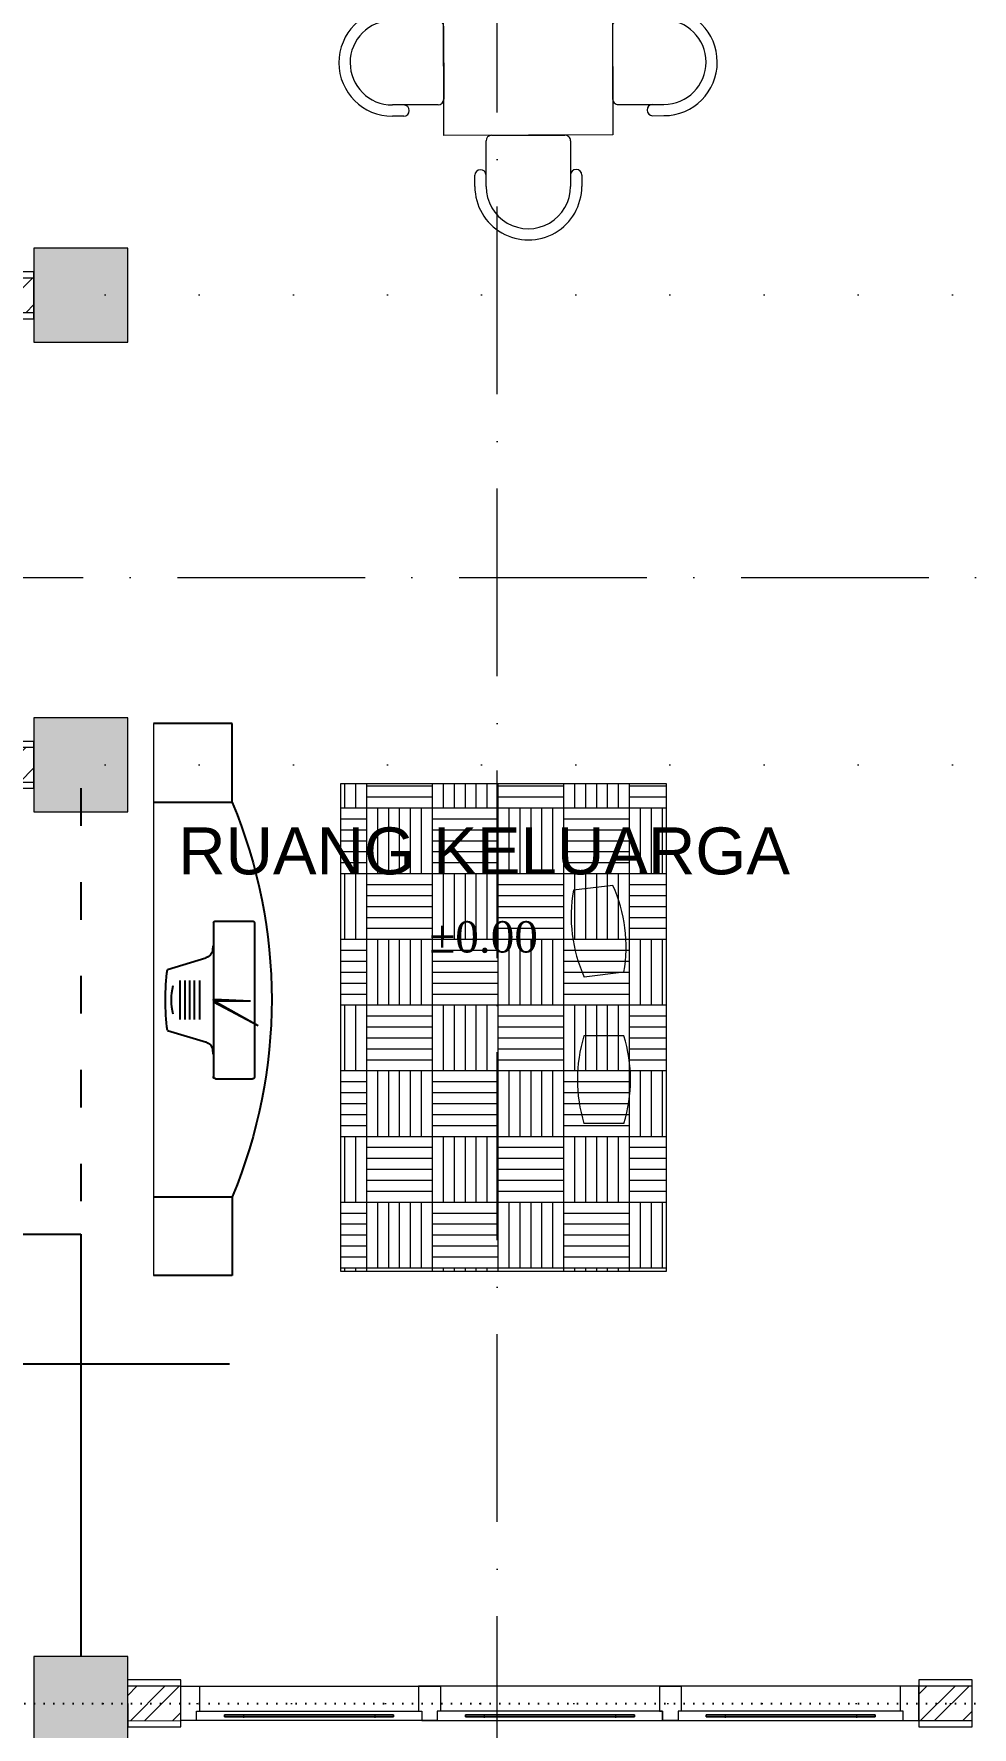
# Model space of a CAD drawing. Header units: millimetres. Extents: x -12161372 to 46643, y -9506984 to 15358.
# Drawn here: x 12594 to 12894, y 5583 to 6124 of the extents above; entities that cross this region are included whole.
import ezdxf

# ---------------------------------------------------------------- set-up
doc = ezdxf.new("R2010")
doc.units = ezdxf.units.MM
for name, pattern in [('ACAD_ISO03W100', [30, 12, -18]), ('ACAD_ISO07W100', [3, 0, -3]), ('ACAD_ISO10W100', [18, 12, -3, 0, -3])]:
    doc.linetypes.add(name, pattern=pattern)
for name, color, linetype, lineweight in [('arsiran', 202, 'Continuous', 0), ('dinding', 110, 'Continuous', 9), ('furniture', 7, 'Continuous', 5), ('garis potongan', 3, 'ACAD_ISO10W100', 18), ('jendela', 7, 'Continuous', 15), ('kolom', 150, 'Continuous', 13), ('teks', 255, 'Continuous', 5)]:
    doc.layers.add(name, color=color, linetype=linetype, lineweight=lineweight)
for name, color, linetype in [('lantai', 9, 'Continuous'), ('RENCANA ATAP', 7, 'Continuous'), ('THIET-BI', 21, 'Continuous')]:
    doc.layers.add(name, color=color, linetype=linetype)
doc.styles.get("Standard").update_dxf_attribs({"font": 'arial.ttf'})
doc.styles.add('teks3', font='times.ttf', dxfattribs={"height": 25})

# ---------------------------------------------------------------- blocks, each defined once
blk = doc.blocks.new('*U68')
at = {"layer": 'arsiran'}
h = blk.add_hatch(dxfattribs=at)
h.set_pattern_fill('ANSI32', color=256)
h.set_pattern_definition([(45, (-2442.189, -4513.269), (-6.735192, 6.735192), []), (45, (-2437.699, -4513.269), (-6.735192, 6.735192), [])])
h.paths.add_polyline_path([(0, 5.5), (0, -5.5), (102.49, -5.5), (102.49, 5.5)])
blk.add_lwpolyline([(0, -5.5), (102.49, -5.5), (102.49, 5.5), (0, 5.5)], close=True, dxfattribs=at)
at = {"layer": 'dinding'}
blk.add_lwpolyline([(0, -7.5), (102.49, -7.5), (102.49, 7.5), (0, 7.5)], close=True, dxfattribs=at)
blk = doc.blocks.new('*U67')
at = {"layer": 'arsiran'}
h = blk.add_hatch(dxfattribs=at)
h.set_pattern_fill('ANSI32', color=256, angle=0.0417)
h.set_pattern_definition([(45.04173, (-2438.656, -4515.046), (-6.740095, 6.730285), []), (45.04173, (-2434.166, -4515.042), (-6.740095, 6.730285), [])])
h.paths.add_polyline_path([(0, 5.5), (0, -5.5), (102.74, -5.43), (102.73, 5.57)])
blk.add_lwpolyline([(0, -5.5), (102.74, -5.43), (102.73, 5.57), (0, 5.5)], close=True, dxfattribs=at)
at = {"layer": 'dinding'}
blk.add_lwpolyline([(0.01, -7.5), (102.74, -7.43), (102.73, 7.57), (-0.01, 7.5)], close=True, dxfattribs=at)
blk = doc.blocks.new('*U41')
at = {"layer": 'arsiran'}
h = blk.add_hatch(dxfattribs=at)
h.set_pattern_fill('ANSI32', color=256, angle=0.0741)
h.set_pattern_definition([(45.07412, (-2521.851, -4516.535), (-6.743899, 6.726474), []), (45.07412, (-2517.361, -4516.529), (-6.743899, 6.726474), [])])
h.paths.add_polyline_path([(-0.01, 5.5), (0.01, -5.5), (17, -5.48), (16.98, 5.52)])
blk.add_lwpolyline([(0.01, -5.5), (17, -5.48), (16.98, 5.52), (-0.01, 5.5)], close=True, dxfattribs=at)
at = {"layer": 'dinding'}
blk.add_lwpolyline([(0.01, -7.5), (17, -7.48), (16.98, 7.52), (-0.01, 7.5)], close=True, dxfattribs=at)
blk = doc.blocks.new('*U37')
at = {"layer": 'arsiran'}
h = blk.add_hatch(dxfattribs=at)
h.set_pattern_fill('ANSI32', color=256)
h.set_pattern_definition([(45, (-2527.686, -4513.269), (-6.735192, 6.735192), []), (45, (-2523.196, -4513.269), (-6.735192, 6.735192), [])])
h.paths.add_polyline_path([(0, 5.5), (0, -5.5), (16.99, -5.5), (16.99, 5.5)])
blk.add_lwpolyline([(0, -5.5), (16.99, -5.5), (16.99, 5.5), (0, 5.5)], close=True, dxfattribs=at)
at = {"layer": 'dinding'}
blk.add_lwpolyline([(0, -7.5), (16.99, -7.5), (16.99, 7.5), (0, 7.5)], close=True, dxfattribs=at)
blk = doc.blocks.new('A$C5AA626B0')
for p, q in [((660.7, 1671.6), (660.7, 1731.6)), ((720.7, 1488.3), (720.7, 1731.6)), ((1170.7, 1731.6), (1170.7, 1488.3)), ((1230.7, 1731.6), (1230.7, 1671.6)), ((1385.9, 1731.6), (1385.9, 1671.6)), ((1445.9, 1731.6), (1445.9, 1488.3)), ((1895.9, 1488.3), (1895.9, 1731.6)), ((1955.9, 1671.6), (1955.9, 1731.6)), ((558.3, 1458.3), (2058.3, 1458.3)), ((558.3, 558.3), (558.3, 1458.3)), ((1475.9, 1458.3), (1865.9, 1458.3)), ((2058.3, 1458.3), (2058.3, 558.3)), ((285, 1293.3), (345, 1293.3)), ((2271.6, 1293.3), (2331.6, 1293.3)), ((285, 1233.3), (528.3, 1233.3)), ((558.3, 1203.3), (558.3, 813.3)), ((2058.3, 813.3), (2058.3, 1203.3)), ((2088.3, 1233.3), (2331.6, 1233.3)), ((528.3, 783.3), (285, 783.3)), ((345, 723.3), (285, 723.3)), ((2331.6, 783.3), (2088.3, 783.3)), ((2331.6, 723.3), (2271.6, 723.3)), ((2058.3, 558.3), (558.3, 558.3)), ((1475.9, 558.3), (1865.9, 558.3)), ((720.7, 528.3), (720.7, 285)), ((1170.7, 285), (1170.7, 528.3)), ((1445.9, 285), (1445.9, 528.3)), ((1895.9, 528.3), (1895.9, 285)), ((660.7, 345), (660.7, 285)), ((1230.7, 285), (1230.7, 345)), ((1385.9, 285), (1385.9, 345)), ((1955.9, 345), (1955.9, 285))]:
    blk.add_line(p, q)
for centre, radius, start, end in [((945.7, 1731.6), 285, 0, 180), ((1670.9, 1731.6), 285, 0, 180), ((945.7, 1731.6), 225, 0, 180), ((1670.9, 1731.6), 225, 0, 180), ((690.7, 1671.6), 30, 180, 0), ((1200.7, 1671.6), 30, 180, 0), ((1415.9, 1671.6), 30, 180, 0), ((1925.9, 1671.6), 30, 180, 0), ((750.7, 1488.3), 30, 180, 270), ((1140.7, 1488.3), 30, 270, 0), ((1475.9, 1488.3), 30, 180, 270), ((1865.9, 1488.3), 30, 270, 0), ((285, 1008.3), 285, 90, 270), ((345, 1263.3), 30, 270, 90), ((2271.6, 1263.3), 30, 90, 270), ((2331.6, 1008.3), 285, 270, 90), ((285, 1008.3), 225, 90, 270), ((528.3, 1203.3), 30, 0, 90), ((2088.3, 1203.3), 30, 90, 180), ((2331.6, 1008.3), 225, 270, 90), ((528.3, 813.3), 30, 270, 0), ((2088.3, 813.3), 30, 180, 270), ((345, 753.3), 30, 270, 90), ((2271.6, 753.3), 30, 90, 270), ((750.7, 528.3), 30, 90, 180), ((1140.7, 528.3), 30, 0, 90), ((1475.9, 528.3), 30, 90, 180), ((1865.9, 528.3), 30, 0, 90), ((690.7, 345), 30, 0, 180), ((1200.7, 345), 30, 0, 180), ((1415.9, 345), 30, 0, 180), ((1925.9, 345), 30, 0, 180), ((945.7, 285), 285, 180, 0), ((945.7, 285), 225, 180, 0), ((1670.9, 285), 285, 180, 0), ((1670.9, 285), 225, 180, 0)]:
    blk.add_arc(centre, radius, start, end)
blk = doc.blocks.new('TVI01')
at = {"linetype": 'Continuous'}
for p, q in [((-155.1, -10), (-213, -204.9)), ((155.1, -10), (214.2, -208.9))]:
    blk.add_line(p, q, dxfattribs=at)
for p, q in [((-97.7, -72.9), (99, -72.9)), ((-97.7, -97.9), (99, -97.9)), ((-97.7, -122.9), (99, -122.9)), ((-97.7, -146.1), (99, -146.1)), ((-400, -254.3), (-400, -441.4)), ((-391.8, -243.8), (391.8, -243.8)), ((-97.7, -172.9), (99, -172.9)), ((-3.8, -247.8), (4.2, -432.2)), ((4.2, -247.8), (10.5, -243.6)), ((4.2, -247.8), (130.6, -471.4)), ((4.2, -247.8), (4.2, -432.2)), ((10.5, -243.6), (130.6, -471.4)), ((400, -254.3), (400, -441.4)), ((-391.8, -451.9), (391.8, -451.9))]:
    blk.add_line(p, q)
for centre, radius, start, end in [((0, -1207.7), 1207.7, 82.62163, 97.37837), ((0, -325), 295, 75.74997, 104.25003), ((-390, -253.7), 10, 100.35421, 183.7314), ((-75.1, -1338.2), 1112.5, 99.19763, 100.35421), ((-260.9, -190.6), 50, 279.19763, 343.45736), ((260.9, -190.6), 50, 196.54264, 260.80237), ((75.1, -1338.2), 1112.5, 79.64579, 80.80237), ((390, -253.7), 10, 356.2686, 100.69826), ((-390, -442), 10, 176.2686, 259.64579), ((390, -442), 10, 280.35421, 3.7314)]:
    blk.add_arc(centre, radius, start, end, dxfattribs=at)
blk.add_arc((0.2, -247.8), 4, 0, 184.96916)
blk = doc.blocks.new('A$C4C711776')
at = {"layer": 'THIET-BI'}
for p, q in [((180, 2160), (180, 2520)), ((180, 2520), (540, 2520)), ((540, 2160), (180, 2160)), ((180, 360), (180, 0)), ((180, 360), (540, 360)), ((180, 0), (540, 0))]:
    blk.add_line(p, q, dxfattribs=at)
at = {"layer": 'THIET-BI', "extrusion": (0, 0, -1)}
blk.add_ellipse((2340, 1260), major_axis=(1654.6, 1654.6), ratio=1, start_param=3.5322, end_param=4.321782, dxfattribs=at)
at = {"layer": 'RENCANA ATAP', "extrusion": (0, 0, -1), "xscale": 0.9000000000014552, "yscale": 0.9000000000014552, "zscale": -0.9, "rotation": 90}
blk.add_blockref('TVI01', (-485.3, 1261.3), dxfattribs=at)

msp = doc.modelspace()

# ---------------------------------------------------------------- hatches: boundary and pattern name
at = {"layer": 'jendela'}
h = msp.add_hatch(color=256, dxfattribs=at)
h.dxf.hatch_style = 1
h.paths.add_polyline_path([(12709.171, 5585.998), (12709.171, 5586.598), (12655.171, 5586.598), (12655.171, 5585.998)])
h = msp.add_hatch(color=256, dxfattribs=at)
h.dxf.hatch_style = 1
h.paths.add_polyline_path([(12709.171, 5585.998), (12709.171, 5586.598), (12655.171, 5586.598), (12655.171, 5585.998)])
h = msp.add_hatch(color=256, dxfattribs=at)
h.dxf.hatch_style = 1
h.paths.add_polyline_path([(12655.178, 5585.993), (12655.178, 5586.593), (12709.178, 5586.593), (12709.178, 5585.993)])
h = msp.add_hatch(color=256, dxfattribs=at)
h.dxf.hatch_style = 1
h.paths.add_polyline_path([(12655.184, 5585.998), (12655.184, 5586.598), (12709.184, 5586.598), (12709.184, 5585.998)])
h = msp.add_hatch(color=256, dxfattribs=at)
h.dxf.hatch_style = 1
h.paths.add_polyline_path([(12655.184, 5585.998), (12655.184, 5586.598), (12709.184, 5586.598), (12709.184, 5585.998)])
h = msp.add_hatch(color=256, dxfattribs=at)
h.dxf.hatch_style = 1
h.paths.add_polyline_path([(12786.171, 5585.998), (12786.171, 5586.598), (12732.171, 5586.598), (12732.171, 5585.998)])
h = msp.add_hatch(color=256, dxfattribs=at)
h.dxf.hatch_style = 1
h.paths.add_polyline_path([(12786.171, 5585.998), (12786.171, 5586.598), (12732.171, 5586.598), (12732.171, 5585.998)])
h = msp.add_hatch(color=256, dxfattribs=at)
h.dxf.hatch_style = 1
h.paths.add_polyline_path([(12786.178, 5585.993), (12786.178, 5586.593), (12732.178, 5586.593), (12732.178, 5585.993)])
h = msp.add_hatch(color=256, dxfattribs=at)
h.dxf.hatch_style = 1
h.paths.add_polyline_path([(12732.184, 5585.998), (12732.184, 5586.598), (12786.184, 5586.598), (12786.184, 5585.998)])
h = msp.add_hatch(color=256, dxfattribs=at)
h.dxf.hatch_style = 1
h.paths.add_polyline_path([(12732.184, 5585.998), (12732.184, 5586.598), (12786.184, 5586.598), (12786.184, 5585.998)])
h = msp.add_hatch(color=256, dxfattribs=at)
h.dxf.hatch_style = 1
h.paths.add_polyline_path([(12863.171, 5585.998), (12863.171, 5586.598), (12809.171, 5586.598), (12809.171, 5585.998)])
h = msp.add_hatch(color=256, dxfattribs=at)
h.dxf.hatch_style = 1
h.paths.add_polyline_path([(12863.171, 5585.998), (12863.171, 5586.598), (12809.171, 5586.598), (12809.171, 5585.998)])
h = msp.add_hatch(color=256, dxfattribs=at)
h.dxf.hatch_style = 1
h.paths.add_polyline_path([(12863.178, 5585.993), (12863.178, 5586.593), (12809.178, 5586.593), (12809.178, 5585.993)])
h = msp.add_hatch(color=256, dxfattribs=at)
h.dxf.hatch_style = 1
h.paths.add_polyline_path([(12809.184, 5585.998), (12809.184, 5586.598), (12863.184, 5586.598), (12863.184, 5585.998)])
h = msp.add_hatch(color=256, dxfattribs=at)
h.dxf.hatch_style = 1
h.paths.add_polyline_path([(12809.184, 5585.998), (12809.184, 5586.598), (12863.184, 5586.598), (12863.184, 5585.998)])
at = {"layer": 'kolom'}
h = msp.add_hatch(color=256, dxfattribs=at)
h.dxf.hatch_style = 1
h.paths.add_polyline_path([(12624.183, 6025.337), (12624.183, 6055.337), (12594.183, 6055.337), (12594.183, 6025.337)])
h = msp.add_hatch(color=256, dxfattribs=at)
h.dxf.hatch_style = 1
h.paths.add_polyline_path([(12624.183, 5875.262), (12624.183, 5905.262), (12594.183, 5905.262), (12594.183, 5875.262)])
h = msp.add_hatch(color=256, dxfattribs=at)
h.dxf.hatch_style = 1
h.paths.add_polyline_path([(12624.183, 5575.262), (12624.183, 5605.262), (12594.183, 5605.262), (12594.183, 5575.262)])
at = {"layer": 'teks', "ltscale": 10}
h = msp.add_hatch(dxfattribs=at)
h.set_pattern_fill('AR-PARQ1', color=8, scale=0.0689)
h.set_pattern_definition([(90, (5035.355, 710.313), (-21.00072, 21.00072), [21.00072, -21.00072]), (90, (5038.855, 710.313), (-21.00072, 21.00072), [21.00072, -21.00072]), (90, (5042.355, 710.313), (-21.00072, 21.00072), [21.00072, -21.00072]), (90, (5045.855, 710.313), (-21.00072, 21.00072), [21.00072, -21.00072]), (90, (5049.355, 710.313), (-21.00072, 21.00072), [21.00072, -21.00072]), (90, (5052.855, 710.313), (-21.00072, 21.00072), [21.00072, -21.00072]), (90, (5056.356, 710.313), (-21.00072, 21.00072), [21.00072, -21.00072]), (0, (5035.355, 731.313), (21.00072, -21.00072), [21.00072, -21.00072]), (0, (5035.355, 734.813), (21.00072, -21.00072), [21.00072, -21.00072]), (0, (5035.355, 738.314), (21.00072, -21.00072), [21.00072, -21.00072]), (0, (5035.355, 741.814), (21.00072, -21.00072), [21.00072, -21.00072]), (0, (5035.355, 745.314), (21.00072, -21.00072), [21.00072, -21.00072]), (0, (5035.355, 748.814), (21.00072, -21.00072), [21.00072, -21.00072]), (0, (5035.355, 752.314), (21.00072, -21.00072), [21.00072, -21.00072])])
h.paths.add_polyline_path([(12796.355, 5884.313), (12692.355, 5884.313), (12692.355, 5728.313), (12796.355, 5728.313)])

# ---------------------------------------------------------------- linework, layer by layer
at = {"layer": 'furniture', "ltscale": 10}
msp.add_line((12632.421, 5903.409), (12632.421, 5727.009), dxfattribs=at)
at = {"layer": 'furniture', "lineweight": 0}
for p, q in [((12779.314, 5851.736), (12766.683, 5850.149)), ((12782.806, 5823.947), (12770.174, 5822.36)), ((12782.806, 5803.653), (12770.075, 5803.653)), ((12782.806, 5775.646), (12770.075, 5775.646))]:
    msp.add_line(p, q, dxfattribs=at)
at = {"layer": 'furniture', "ltscale": 10}
msp.add_lwpolyline([(12692.355, 5884.313), (12796.355, 5884.313), (12796.355, 5728.313), (12692.355, 5728.313)], close=True, dxfattribs=at)
at = {"layer": 'furniture', "lineweight": 0}
for centre, start, end in [((12813.228, 5841.883), 169.92933, 204.39193), ((12736.261, 5832.213), 349.92933, 24.39193), ((12815.226, 5789.649), 162.7687, 197.2313), ((12737.654, 5789.649), 342.7687, 17.2313)]:
    msp.add_arc(centre, 47.273, start, end, dxfattribs=at)
at = {"layer": 'garis potongan', "ltscale": 5}
for points in [[(12767.298, 4927.483), (12742.298, 4927.483), (12742.298, 6747.971), (12767.298, 6747.971)], [(11648.982, 5925.082), (11648.982, 5950.082), (13857.666, 5950.082), (13857.666, 5925.082)]]:
    msp.add_lwpolyline(points, dxfattribs=at)
at = {"layer": 'jendela'}
for p, q in [((12647.178, 5595.775), (12717.178, 5595.775)), ((12647.178, 5595.775), (12717.178, 5595.775)), ((12794.177, 5595.775), (12724.188, 5595.748)), ((12794.177, 5595.775), (12724.188, 5595.748)), ((12871.177, 5595.775), (12801.188, 5595.748)), ((12871.177, 5595.775), (12801.188, 5595.748)), ((12661.177, 5586.844), (12661.177, 5585.644)), ((12703.178, 5586.844), (12703.178, 5585.644)), ((12738.177, 5586.844), (12738.177, 5585.644)), ((12780.178, 5586.844), (12780.178, 5585.644)), ((12815.177, 5586.844), (12815.177, 5585.644)), ((12857.178, 5586.844), (12857.178, 5585.644)), ((12723.177, 5584.793), (12641.178, 5584.792)), ((12718.178, 5584.793), (12800.177, 5584.792)), ((12795.178, 5584.793), (12877.177, 5584.792)), ((12795.178, 5584.793), (12877.177, 5584.792))]:
    msp.add_line(p, q, dxfattribs=at)
for points in [[(12647.178, 5584.793), (12647.178, 5584.792), (12641.178, 5584.792), (12641.166, 5595.775)], [(12641.166, 5595.775), (12647.178, 5595.775), (12647.178, 5587.793)], [(12647.178, 5584.793), (12647.178, 5584.792), (12641.178, 5584.792), (12641.178, 5595.776)], [(12641.178, 5595.776), (12647.178, 5595.775), (12647.178, 5587.793)], [(12717.167, 5595.758), (12724.188, 5595.758), (12724.178, 5587.793), (12723.178, 5587.793), (12723.178, 5584.793), (12718.178, 5584.793)], [(12724.188, 5595.758), (12717.167, 5595.758), (12717.178, 5587.793), (12718.178, 5587.793), (12718.178, 5584.793), (12723.178, 5584.793)], [(12724.188, 5595.758), (12717.167, 5595.758), (12717.178, 5587.793), (12718.178, 5587.793), (12718.178, 5584.793), (12723.178, 5584.793)], [(12794.167, 5595.758), (12801.188, 5595.758), (12801.178, 5587.793), (12800.178, 5587.793), (12800.178, 5584.793), (12795.178, 5584.793)], [(12801.188, 5595.758), (12794.167, 5595.758), (12794.178, 5587.793), (12795.178, 5587.793), (12795.178, 5584.793), (12800.178, 5584.793)], [(12801.188, 5595.758), (12794.167, 5595.758), (12794.177, 5587.793), (12795.177, 5587.793), (12795.177, 5584.793), (12800.177, 5584.793)], [(12871.177, 5584.793), (12871.177, 5584.792), (12877.177, 5584.792), (12877.177, 5595.776)], [(12877.177, 5595.776), (12871.177, 5595.775), (12871.177, 5587.793)], [(12871.177, 5584.793), (12871.177, 5584.792), (12877.177, 5584.792), (12877.189, 5595.775)], [(12877.189, 5595.775), (12871.177, 5595.775), (12871.177, 5587.793)]]:
    msp.add_lwpolyline(points, dxfattribs=at)
for points in [[(12718.178, 5584.793), (12646.178, 5584.793), (12646.178, 5587.793), (12718.178, 5587.793)], [(12718.178, 5584.793), (12646.178, 5584.793), (12646.178, 5587.793), (12718.178, 5587.793)], [(12709.178, 5586.593), (12655.178, 5586.593), (12655.178, 5585.993), (12709.178, 5585.993)], [(12655.178, 5586.593), (12709.178, 5586.593), (12709.178, 5585.993), (12655.178, 5585.993)], [(12709.178, 5586.593), (12655.178, 5586.593), (12655.178, 5585.993), (12709.178, 5585.993)], [(12655.178, 5586.593), (12709.178, 5586.593), (12709.178, 5585.993), (12655.178, 5585.993)], [(12709.178, 5586.593), (12655.178, 5586.593), (12655.178, 5585.993), (12709.178, 5585.993)], [(12723.178, 5584.793), (12795.178, 5584.793), (12795.178, 5587.793), (12723.178, 5587.793)], [(12723.178, 5584.793), (12795.178, 5584.793), (12795.178, 5587.793), (12723.178, 5587.793)], [(12732.178, 5586.593), (12786.178, 5586.593), (12786.178, 5585.993), (12732.178, 5585.993)], [(12786.178, 5586.593), (12732.178, 5586.593), (12732.178, 5585.993), (12786.178, 5585.993)], [(12732.178, 5586.593), (12786.178, 5586.593), (12786.178, 5585.993), (12732.178, 5585.993)], [(12732.178, 5586.593), (12786.178, 5586.593), (12786.178, 5585.993), (12732.178, 5585.993)], [(12786.178, 5586.593), (12732.178, 5586.593), (12732.178, 5585.993), (12786.178, 5585.993)], [(12800.177, 5584.793), (12872.177, 5584.793), (12872.177, 5587.793), (12800.177, 5587.793)], [(12800.178, 5584.793), (12872.178, 5584.793), (12872.178, 5587.793), (12800.178, 5587.793)], [(12809.177, 5586.593), (12863.177, 5586.593), (12863.177, 5585.993), (12809.177, 5585.993)], [(12863.177, 5586.593), (12809.177, 5586.593), (12809.177, 5585.993), (12863.177, 5585.993)], [(12809.178, 5586.593), (12863.178, 5586.593), (12863.178, 5585.993), (12809.178, 5585.993)], [(12863.178, 5586.593), (12809.178, 5586.593), (12809.178, 5585.993), (12863.178, 5585.993)], [(12809.178, 5586.593), (12863.178, 5586.593), (12863.178, 5585.993), (12809.178, 5585.993)]]:
    msp.add_lwpolyline(points, close=True, dxfattribs=at)
at = {"layer": 'kolom'}
for points in [[(12594.183, 6025.337), (12624.183, 6025.337), (12624.183, 6055.337), (12594.183, 6055.337)], [(12594.183, 5875.262), (12624.183, 5875.262), (12624.183, 5905.262), (12594.183, 5905.262)], [(12594.183, 5575.262), (12624.183, 5575.262), (12624.183, 5605.262), (12594.183, 5605.262)]]:
    msp.add_lwpolyline(points, close=True, dxfattribs=at)
at = {"layer": 'lantai', "linetype": 'ACAD_ISO03W100'}
msp.add_line((12609.183, 5882.762), (12609.183, 5740.262), dxfattribs=at)
at = {"layer": 'lantai'}
for p, q in [((12420.183, 5740.262), (12609.183, 5740.262)), ((12609.183, 5740.262), (12609.183, 5605.262)), ((12656.707, 5698.696), (12528.429, 5698.696))]:
    msp.add_line(p, q, dxfattribs=at)
at = {"layer": 'lantai', "linetype": 'ACAD_ISO07W100'}
msp.add_line((12309.183, 5590.262), (12909.183, 5590.262), dxfattribs=at)
at = {"layer": 'teks', "linetype": 'ACAD_ISO07W100', "ltscale": 10}
for p, q in [((11924.657, 6040.262), (13509.183, 6040.654)), ((11924.657, 5890.262), (13509.183, 5890.262)), ((11924.032, 5590.262), (13501.636, 5590.262))]:
    msp.add_line(p, q, dxfattribs=at)

# ---------------------------------------------------------------- block references
at = {"layer": 'dinding'}
for name, p in [('*U67', (12491.446, 6040.262)), ('*U68', (12491.691, 5890.254)), ('*U41', (12624.183, 5590.262)), ('*U37', (12877.183, 5590.284))]:
    msp.add_blockref(name, p, dxfattribs=at)
at = {"layer": 'furniture', "linetype": 'Continuous', "xscale": 0.05999999999999998, "yscale": 0.05999999999999998, "zscale": 0.05999999999999998, "rotation": 270.1211074098357}
msp.add_blockref('A$C5AA626B0', (12691.486, 6214.86), dxfattribs=at)
at = {"layer": 'furniture', "xscale": 0.06999999999999999, "yscale": 0.06999999999999999, "zscale": 0.06999999999999999, "rotation": 180}
msp.add_blockref('A$C4C711776', (12670.22, 5903.409), dxfattribs=at)

# ---------------------------------------------------------------- texts
at = {"layer": 'teks', "ltscale": 10, "insert": (12640.355, 5870.24), "char_height": 15, "attachment_point": 1}
msp.add_mtext_dynamic_manual_height_columns('RUANG KELUARGA', width=281.53599, gutter_width=100, heights=[0], dxfattribs=at)
at = {"layer": 'teks', "insert": (12732.995, 5835.156), "char_height": 10, "attachment_point": 5, "style": 'teks3'}
msp.add_mtext_dynamic_manual_height_columns('\\pxi-3,l4,t4;%%P0.00', width=79.47508, gutter_width=15, heights=[0], dxfattribs=at)

doc.saveas('drawing.dxf')
